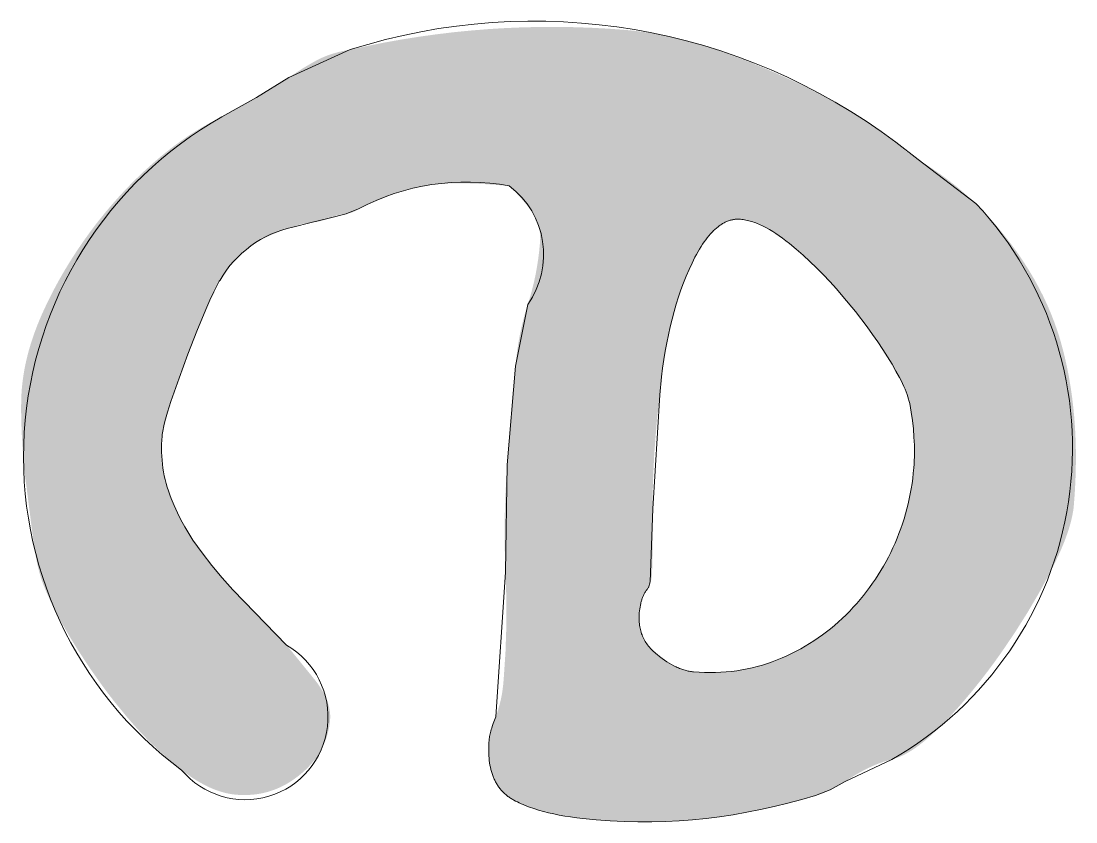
# Model space of a CAD drawing. Header units: millimetres. Extents: x 0 to 505, y 0 to 432.
# Drawn here: x 315.65 to 321.01, y 98.69 to 102.76 of the extents above; entities that cross this region are included whole.
import ezdxf

# ---------------------------------------------------------------- set-up
doc = ezdxf.new("R2010")
doc.units = ezdxf.units.MM
doc.header["$MEASUREMENT"] = 0
doc.layers.add('DEFAULT', color=4, linetype='Continuous')

msp = doc.modelspace()

# ---------------------------------------------------------------- hatches: boundary and pattern name
at = {"layer": 'DEFAULT', "extrusion": (0, 0, -1)}
h = msp.add_hatch(color=7, dxfattribs=at)
h.paths.add_polyline_path([(-316.463, 98.9539), (-316.4265, 98.9831), (-316.3906, 99.0136), (-316.3551, 99.0453), (-316.3201, 99.0784), (-316.2856, 99.1127), (-316.2516, 99.1483), (-316.2181, 99.1851), (-316.185, 99.2233), (-316.1202, 99.3026), (-316.0885, 99.3436), (-316.0573, 99.3855), (-315.9961, 99.4721), (-315.9368, 99.5622), (-315.9085, 99.6077), (-315.8819, 99.6521), (-315.8572, 99.6953), (-315.8342, 99.7375), (-315.8131, 99.7786), (-315.7937, 99.8186), (-315.776, 99.8576), (-315.7602, 99.8955), (-315.7565, 99.905), (-315.7529, 99.915), (-315.7494, 99.9255), (-315.746, 99.9364), (-315.7394, 99.9597), (-315.7331, 99.9848), (-315.7271, 100.0118), (-315.7215, 100.0406), (-315.7163, 100.0713), (-315.7114, 100.1038), (-315.6664, 100.4555), (-315.6596, 100.5271), (-315.6542, 100.5978), (-315.6503, 100.6675), (-315.6479, 100.7335), (-315.6472, 100.7925), (-315.6481, 100.8446), (-315.6493, 100.868), (-315.6508, 100.8897), (-315.6531, 100.9136), (-315.656, 100.9377), (-315.6595, 100.962), (-315.6636, 100.9863), (-315.6684, 101.0108), (-315.6738, 101.0354), (-315.6798, 101.0602), (-315.6864, 101.085), (-315.6937, 101.1101), (-315.7015, 101.1352), (-315.71, 101.1605), (-315.7192, 101.1859), (-315.7289, 101.2115), (-315.7393, 101.2372), (-315.7503, 101.263), (-315.7619, 101.289), (-315.7865, 101.3408), (-315.8125, 101.3922), (-315.8401, 101.443), (-315.8691, 101.4934), (-315.8995, 101.5432), (-315.9315, 101.5926), (-315.9648, 101.6414), (-315.9997, 101.6897), (-316.0357, 101.7374), (-316.0728, 101.7837), (-316.1109, 101.8288), (-316.15, 101.8727), (-316.1901, 101.9153), (-316.2313, 101.9568), (-316.2734, 101.997), (-316.3166, 102.0359), (-316.3604, 102.0733), (-316.4041, 102.1083), (-316.4479, 102.1411), (-316.4916, 102.1717), (-316.5135, 102.1861), (-316.5354, 102.2), (-316.5573, 102.2133), (-316.5792, 102.226), (-316.601, 102.2382), (-316.6229, 102.2498), (-316.6448, 102.2608), (-316.6667, 102.2713), (-316.7154, 102.2969), (-316.761, 102.3221), (-316.8037, 102.3466), (-316.8433, 102.3707), (-317.0078, 102.4713), (-317.0456, 102.497), (-317.0825, 102.5206), (-317.1184, 102.542), (-317.1361, 102.5519), (-317.1534, 102.5612), (-317.1622, 102.5657), (-317.1711, 102.57), (-317.1803, 102.5741), (-317.1897, 102.5781), (-317.1993, 102.582), (-317.2092, 102.5856), (-317.2193, 102.5891), (-317.2295, 102.5925), (-317.2401, 102.5956), (-317.2508, 102.5986), (-317.2618, 102.6015), (-317.273, 102.6042), (-317.2961, 102.6091), (-317.3201, 102.6133), (-317.4074, 102.6323), (-317.4947, 102.6496), (-317.582, 102.6651), (-317.6694, 102.679), (-317.7569, 102.6912), (-317.8444, 102.7017), (-317.9319, 102.7104), (-318.0195, 102.7175), (-318.1072, 102.7229), (-318.1949, 102.7266), (-318.2826, 102.7286), (-318.3704, 102.7289), (-318.4583, 102.7275), (-318.5462, 102.7244), (-318.6341, 102.7197), (-318.7221, 102.7132), (-318.7613, 102.7094), (-318.8011, 102.7044), (-318.8416, 102.6984), (-318.8829, 102.6912), (-318.9248, 102.6828), (-318.9675, 102.6733), (-319.0108, 102.6627), (-319.0549, 102.651), (-319.0996, 102.6381), (-319.1451, 102.6241), (-319.2382, 102.5926), (-319.3341, 102.5565), (-319.4328, 102.5159), (-319.5306, 102.4725), (-319.624, 102.4283), (-319.7131, 102.383), (-319.7977, 102.3368), (-319.878, 102.2897), (-319.9165, 102.2658), (-319.9538, 102.2416), (-319.9901, 102.2172), (-320.0254, 102.1926), (-320.0595, 102.1677), (-320.0925, 102.1426), (-320.1064, 102.1298), (-320.1204, 102.1174), (-320.1344, 102.1056), (-320.1486, 102.0944), (-320.1627, 102.0838), (-320.1769, 102.0737), (-320.1912, 102.0641), (-320.2055, 102.0552), (-320.234, 102.0374), (-320.2624, 102.0189), (-320.3193, 101.9797), (-320.3716, 101.9407), (-320.3945, 101.9227), (-320.4153, 101.9056), (-320.4993, 101.8325), (-320.5387, 101.7915), (-320.5763, 101.7501), (-320.6123, 101.7083), (-320.6466, 101.6663), (-320.6792, 101.6239), (-320.7102, 101.5812), (-320.7395, 101.5381), (-320.7671, 101.4948), (-320.793, 101.451), (-320.8173, 101.407), (-320.84, 101.3627), (-320.8609, 101.318), (-320.8802, 101.273), (-320.8978, 101.2276), (-320.9138, 101.182), (-320.9212, 101.159), (-320.9281, 101.136), (-320.9409, 101.0894), (-320.9526, 101.0421), (-320.9632, 100.9941), (-320.9726, 100.9452), (-320.9809, 100.8957), (-320.988, 100.8454), (-320.994, 100.7943), (-320.9989, 100.7425), (-321.0027, 100.6899), (-321.0052, 100.6366), (-321.0067, 100.5826), (-321.007, 100.5278), (-321.0062, 100.4722), (-321.0042, 100.4159), (-321.0011, 100.3589), (-320.9968, 100.3011), (-320.996, 100.2928), (-320.9951, 100.2844), (-320.9939, 100.2758), (-320.9926, 100.2671), (-320.9893, 100.2492), (-320.9853, 100.2307), (-320.9806, 100.2116), (-320.975, 100.1919), (-320.9688, 100.1717), (-320.9618, 100.1508), (-320.954, 100.1293), (-320.9455, 100.1073), (-320.9362, 100.0846), (-320.9262, 100.0614), (-320.9039, 100.0131), (-320.8787, 99.9625), (-320.8227, 99.859), (-320.7623, 99.7559), (-320.6974, 99.6531), (-320.628, 99.5507), (-320.592, 99.5004), (-320.5558, 99.4517), (-320.5194, 99.4044), (-320.4827, 99.3587), (-320.4458, 99.3144), (-320.4087, 99.2717), (-320.3713, 99.2304), (-320.3337, 99.1907), (-320.3149, 99.1717), (-320.2965, 99.1538), (-320.2784, 99.1368), (-320.2606, 99.1209), (-320.2432, 99.1059), (-320.226, 99.092), (-320.2092, 99.0791), (-320.1927, 99.0672), (-320.1766, 99.0563), (-320.1686, 99.0512), (-320.1607, 99.0464), (-320.1529, 99.0418), (-320.1452, 99.0375), (-320.1375, 99.0334), (-320.13, 99.0296), (-320.1225, 99.0261), (-320.1151, 99.0228), (-320.1077, 99.0197), (-320.1005, 99.0169), (-320.0933, 99.0143), (-320.0862, 99.012), (-320.0792, 99.01), (-320.0723, 99.0082), (-320.0584, 99.0046), (-320.0444, 99.0005), (-320.0303, 98.996), (-320.016, 98.9911), (-320.0016, 98.9856), (-319.9871, 98.9798), (-319.9724, 98.9734), (-319.9576, 98.9666), (-319.9427, 98.9594), (-319.9276, 98.9517), (-319.9124, 98.9435), (-319.8971, 98.9349), (-319.8816, 98.9258), (-319.866, 98.9162), (-319.8345, 98.8956), (-319.759, 98.854), (-319.7496, 98.849), (-319.7402, 98.8443), (-319.7308, 98.84), (-319.7215, 98.8361), (-319.7122, 98.8325), (-319.7029, 98.8293), (-319.6983, 98.8279), (-319.6937, 98.8265), (-319.689, 98.8252), (-319.5433, 98.7851), (-319.4733, 98.7681), (-319.4036, 98.7528), (-319.3342, 98.7391), (-319.2651, 98.7271), (-319.1964, 98.7168), (-319.128, 98.7081), (-319.0595, 98.7011), (-318.9907, 98.6959), (-318.9214, 98.6924), (-318.8517, 98.6906), (-318.7816, 98.6905), (-318.711, 98.6921), (-318.64, 98.6954), (-318.5686, 98.7005), (-318.5021, 98.7071), (-318.4703, 98.7111), (-318.4396, 98.7154), (-318.4099, 98.7203), (-318.3812, 98.7255), (-318.3535, 98.7311), (-318.3269, 98.7372), (-318.3013, 98.7438), (-318.2767, 98.7507), (-318.2531, 98.7581), (-318.2306, 98.7659), (-318.209, 98.7741), (-318.1987, 98.7784), (-318.1885, 98.7828), (-318.1787, 98.7873), (-318.169, 98.7919), (-318.1597, 98.7966), (-318.1506, 98.8014), (-318.1461, 98.8038), (-318.1417, 98.8064), (-318.1374, 98.809), (-318.1332, 98.8117), (-318.1291, 98.8145), (-318.125, 98.8173), (-318.121, 98.8202), (-318.1171, 98.8232), (-318.1133, 98.8263), (-318.1096, 98.8294), (-318.1059, 98.8326), (-318.1023, 98.8359), (-318.0988, 98.8393), (-318.0954, 98.8427), (-318.0921, 98.8462), (-318.0888, 98.8497), (-318.0856, 98.8534), (-318.0825, 98.8571), (-318.0795, 98.8609), (-318.0766, 98.8647), (-318.0737, 98.8687), (-318.0709, 98.8727), (-318.0682, 98.8767), (-318.0656, 98.8809), (-318.063, 98.8851), (-318.0606, 98.8894), (-318.0582, 98.8938), (-318.0559, 98.8982), (-318.0537, 98.9027), (-318.0515, 98.9073), (-318.0494, 98.9119), (-318.0474, 98.9167), (-318.0455, 98.9215), (-318.0437, 98.9263), (-318.042, 98.9313), (-318.0403, 98.9363), (-318.0387, 98.9414), (-318.0372, 98.9465), (-318.0357, 98.9518), (-318.0344, 98.9571), (-318.0319, 98.9679), (-318.0298, 98.979), (-318.0279, 98.9904), (-318.0264, 99.0021), (-318.0252, 99.0141), (-318.0243, 99.0264), (-318.0237, 99.039), (-318.0235, 99.0518), (-318.0235, 99.065), (-318.0239, 99.0784), (-318.0246, 99.0921), (-318.0256, 99.1061), (-318.0262, 99.1122), (-318.027, 99.1184), (-318.028, 99.1249), (-318.0292, 99.1314), (-318.0306, 99.1382), (-318.0322, 99.1451), (-318.034, 99.1522), (-318.0361, 99.1595), (-318.0383, 99.1669), (-318.0407, 99.1745), (-318.0461, 99.1902), (-318.0524, 99.2065), (-318.0595, 99.2236), (-318.067, 99.2466), (-318.0737, 99.269), (-318.0797, 99.2906), (-318.0848, 99.3115), (-318.0871, 99.3222), (-318.0893, 99.3334), (-318.0913, 99.3452), (-318.0932, 99.3576), (-318.0965, 99.384), (-318.0992, 99.4126), (-318.1084, 99.5497), (-318.113, 99.6863), (-318.1131, 99.8226), (-318.1087, 99.9586), (-318.1042, 100.0944), (-318.1042, 100.2307), (-318.1088, 100.3674), (-318.1179, 100.5043), (-318.1179, 100.5043), (-318.1596, 101.0057), (-318.1636, 101.0471), (-318.1687, 101.0879), (-318.1748, 101.128), (-318.1821, 101.1675), (-318.1904, 101.2064), (-318.1998, 101.2445), (-318.2102, 101.2821), (-318.2217, 101.319), (-318.2332, 101.3558), (-318.2437, 101.3934), (-318.2531, 101.4315), (-318.2614, 101.4704), (-318.2686, 101.5098), (-318.2748, 101.5499), (-318.2798, 101.5907), (-318.2838, 101.632), (-318.2843, 101.638), (-318.2846, 101.6439), (-318.2847, 101.6497), (-318.2848, 101.6555), (-318.2847, 101.6613), (-318.2846, 101.667), (-318.2843, 101.6727), (-318.2838, 101.6783), (-318.2833, 101.6838), (-318.2826, 101.6894), (-318.2819, 101.6948), (-318.281, 101.7002), (-318.2799, 101.7056), (-318.2788, 101.7109), (-318.2775, 101.7162), (-318.2761, 101.7214), (-318.2746, 101.7265), (-318.273, 101.7317), (-318.2713, 101.7367), (-318.2694, 101.7418), (-318.2674, 101.7467), (-318.2653, 101.7516), (-318.2631, 101.7565), (-318.2607, 101.7613), (-318.2583, 101.7661), (-318.2557, 101.7708), (-318.2529, 101.7755), (-318.2501, 101.7801), (-318.2472, 101.7847), (-318.2441, 101.7892), (-318.2409, 101.7937), (-318.2376, 101.7982), (-318.2239, 101.8156), (-318.2103, 101.8324), (-318.1966, 101.8487), (-318.1829, 101.8644), (-318.1692, 101.8795), (-318.1554, 101.894), (-318.1416, 101.908), (-318.1277, 101.9214), (-318.0051, 101.9302), (-317.9505, 101.9328), (-317.9004, 101.9343), (-317.853, 101.9346), (-317.8299, 101.9341), (-317.807, 101.9331), (-317.7846, 101.9318), (-317.7625, 101.93), (-317.7408, 101.9279), (-317.7194, 101.9253), (-317.6982, 101.9223), (-317.6771, 101.9187), (-317.6562, 101.9145), (-317.6354, 101.9098), (-317.6148, 101.9045), (-317.5943, 101.8986), (-317.574, 101.8922), (-317.5537, 101.8851), (-317.5115, 101.869), (-317.4653, 101.8504), (-317.361, 101.805), (-317.3594, 101.8036), (-317.3577, 101.8023), (-317.356, 101.801), (-317.3543, 101.7998), (-317.3526, 101.7986), (-317.3508, 101.7974), (-317.3491, 101.7963), (-317.3473, 101.7952), (-317.3455, 101.7942), (-317.3437, 101.7932), (-317.3419, 101.7922), (-317.34, 101.7913), (-317.3381, 101.7904), (-317.3362, 101.7895), (-317.3343, 101.7887), (-317.3324, 101.7879), (-317.3305, 101.7871), (-317.3285, 101.7864), (-317.3265, 101.7857), (-317.3245, 101.7851), (-317.3225, 101.7845), (-317.3204, 101.7839), (-317.3184, 101.7834), (-317.3163, 101.7829), (-317.3142, 101.7824), (-317.3121, 101.782), (-317.3078, 101.7812), (-317.3034, 101.7806), (-317.2989, 101.7801), (-317.2943, 101.7797), (-317.2895, 101.7791), (-317.2847, 101.7784), (-317.2798, 101.7776), (-317.2748, 101.7767), (-317.2696, 101.7756), (-317.2644, 101.7743), (-317.2591, 101.773), (-317.2536, 101.7715), (-317.2481, 101.7698), (-317.2367, 101.7662), (-317.2249, 101.762), (-317.2126, 101.7572), (-317.2003, 101.7526), (-317.1883, 101.7484), (-317.1823, 101.7465), (-317.1764, 101.7448), (-317.1706, 101.7432), (-317.1648, 101.7417), (-317.1591, 101.7404), (-317.1534, 101.7392), (-317.1478, 101.7381), (-317.1423, 101.7372), (-317.1368, 101.7364), (-317.1314, 101.7357), (-317.1261, 101.7352), (-317.1208, 101.7348), (-317.1155, 101.7345), (-317.1101, 101.734), (-317.1046, 101.7334), (-317.0991, 101.7326), (-317.0936, 101.7317), (-317.088, 101.7306), (-317.0823, 101.7294), (-317.0766, 101.7281), (-317.0708, 101.7266), (-317.065, 101.725), (-317.0591, 101.7232), (-317.0531, 101.7213), (-317.0471, 101.7193), (-317.041, 101.7172), (-317.0287, 101.7124), (-317.004, 101.705), (-316.9793, 101.6966), (-316.9545, 101.6874), (-316.9296, 101.6771), (-316.9047, 101.666), (-316.8797, 101.6539), (-316.8546, 101.6409), (-316.8294, 101.6269), (-316.8231, 101.6232), (-316.8169, 101.6194), (-316.8107, 101.6155), (-316.8046, 101.6115), (-316.7986, 101.6073), (-316.7926, 101.6029), (-316.7866, 101.5985), (-316.7808, 101.5939), (-316.775, 101.5891), (-316.7692, 101.5843), (-316.7635, 101.5793), (-316.7579, 101.5741), (-316.7523, 101.5688), (-316.7468, 101.5634), (-316.7414, 101.5579), (-316.736, 101.5522), (-316.7254, 101.5404), (-316.7151, 101.5281), (-316.7049, 101.5153), (-316.6951, 101.5019), (-316.6854, 101.488), (-316.676, 101.4735), (-316.6669, 101.4585), (-316.6506, 101.4306), (-316.6429, 101.4164), (-316.6346, 101.4004), (-316.6258, 101.3825), (-316.6067, 101.3412), (-316.5853, 101.2926), (-316.5402, 101.1837), (-316.4944, 101.0661), (-316.4497, 100.9451), (-316.4084, 100.8268), (-316.3907, 100.7721), (-316.3835, 100.7473), (-316.3774, 100.7244), (-316.3723, 100.7032), (-316.3702, 100.6932), (-316.3683, 100.6837), (-316.3668, 100.6747), (-316.3654, 100.6661), (-316.3644, 100.6579), (-316.3636, 100.6502), (-316.3622, 100.6294), (-316.3613, 100.6087), (-316.361, 100.5882), (-316.3613, 100.5678), (-316.3621, 100.5476), (-316.3636, 100.5274), (-316.3656, 100.5075), (-316.3682, 100.4876), (-316.3713, 100.4679), (-316.375, 100.4484), (-316.3793, 100.429), (-316.3842, 100.4097), (-316.3897, 100.3905), (-316.3957, 100.3715), (-316.4023, 100.3527), (-316.4094, 100.334), (-316.425, 100.297), (-316.4417, 100.2608), (-316.4596, 100.2251), (-316.4787, 100.1901), (-316.499, 100.1558), (-316.5204, 100.1221), (-316.543, 100.089), (-316.5668, 100.0565), (-316.6166, 99.9932), (-316.6689, 99.931), (-316.7235, 99.8701), (-316.7805, 99.8104), (-316.9963, 99.5883), (-317.1381, 99.4143), (-317.1486, 99.4007), (-317.1584, 99.3872), (-317.1674, 99.3738), (-317.1716, 99.3672), (-317.1756, 99.3606), (-317.1795, 99.354), (-317.1832, 99.3474), (-317.1867, 99.3408), (-317.19, 99.3343), (-317.1931, 99.3278), (-317.196, 99.3214), (-317.1988, 99.3149), (-317.2013, 99.3085), (-317.2037, 99.3021), (-317.2059, 99.2957), (-317.2079, 99.2894), (-317.2098, 99.2831), (-317.2114, 99.2768), (-317.2129, 99.2706), (-317.2141, 99.2643), (-317.2152, 99.2581), (-317.2161, 99.252), (-317.2168, 99.2458), (-317.2174, 99.2397), (-317.2177, 99.2336), (-317.2179, 99.2275), (-317.2179, 99.2215), (-317.2177, 99.2154), (-317.2173, 99.2094), (-317.2163, 99.199), (-317.215, 99.1888), (-317.2135, 99.1786), (-317.2118, 99.1685), (-317.2098, 99.1585), (-317.2076, 99.1487), (-317.2051, 99.1389), (-317.2023, 99.1292), (-317.1993, 99.1197), (-317.1961, 99.1102), (-317.1926, 99.1008), (-317.1889, 99.0916), (-317.1849, 99.0824), (-317.1806, 99.0734), (-317.1762, 99.0644), (-317.1714, 99.0556), (-317.1664, 99.0468), (-317.1612, 99.0382), (-317.1557, 99.0297), (-317.15, 99.0212), (-317.144, 99.0129), (-317.1377, 99.0047), (-317.1312, 98.9966), (-317.1245, 98.9885), (-317.1175, 98.9806), (-317.1103, 98.9728), (-317.1028, 98.9651), (-317.095, 98.9575), (-317.0871, 98.95), (-317.0788, 98.9426), (-317.0703, 98.9353), (-317.0616, 98.9281), (-317.0527, 98.921), (-317.0437, 98.9143), (-317.0347, 98.9077), (-317.0256, 98.9015), (-317.0164, 98.8955), (-317.0071, 98.8897), (-316.9978, 98.8842), (-316.9884, 98.8789), (-316.9789, 98.8739), (-316.9694, 98.8692), (-316.9598, 98.8647), (-316.9501, 98.8605), (-316.9403, 98.8565), (-316.9305, 98.8527), (-316.9206, 98.8492), (-316.9106, 98.846), (-316.9006, 98.843), (-316.8904, 98.8403), (-316.8802, 98.8378), (-316.87, 98.8356), (-316.8596, 98.8336), (-316.8492, 98.8319), (-316.8387, 98.8305), (-316.8282, 98.8292), (-316.8175, 98.8283), (-316.8068, 98.8276), (-316.796, 98.8271), (-316.7852, 98.8269), (-316.7742, 98.827), (-316.7632, 98.8273), (-316.7521, 98.8278), (-316.741, 98.8287), (-316.7328, 98.8294), (-316.7245, 98.8304), (-316.7162, 98.8316), (-316.7079, 98.8329), (-316.6995, 98.8345), (-316.6911, 98.8363), (-316.6827, 98.8383), (-316.6743, 98.8405), (-316.6658, 98.8429), (-316.6573, 98.8455), (-316.6488, 98.8483), (-316.6403, 98.8513), (-316.6317, 98.8545), (-316.6231, 98.8579), (-316.6144, 98.8615), (-316.6058, 98.8653), (-316.5971, 98.8693), (-316.5883, 98.8736), (-316.5708, 98.8826), (-316.5531, 98.8925), (-316.5353, 98.9031), (-316.5174, 98.9146), (-316.4994, 98.9269), (-316.4813, 98.94)], flags=0)
h.paths.add_polyline_path([(-319.4893, 99.5132), (-319.4643, 99.5037), (-319.4391, 99.4949), (-319.4137, 99.4868), (-319.3881, 99.4796), (-319.3623, 99.4731), (-319.3362, 99.4674), (-319.3099, 99.4624), (-319.2835, 99.4582), (-319.2568, 99.4548), (-319.2298, 99.4522), (-319.2027, 99.4503), (-319.1754, 99.4492), (-319.1478, 99.4489), (-319.1201, 99.4494), (-319.0921, 99.4506), (-319.0639, 99.4526), (-319.0587, 99.4531), (-319.0534, 99.4537), (-319.0481, 99.4545), (-319.0427, 99.4554), (-319.0373, 99.4565), (-319.0319, 99.4577), (-319.0265, 99.4591), (-319.021, 99.4606), (-319.0155, 99.4623), (-319.0099, 99.4641), (-319.0043, 99.466), (-318.9987, 99.4681), (-318.993, 99.4703), (-318.9873, 99.4727), (-318.9816, 99.4752), (-318.9758, 99.4778), (-318.97, 99.4806), (-318.9642, 99.4836), (-318.9524, 99.4899), (-318.9405, 99.4968), (-318.9284, 99.5043), (-318.9162, 99.5124), (-318.9039, 99.521), (-318.8914, 99.5302), (-318.8788, 99.54), (-318.8726, 99.5451), (-318.8666, 99.5503), (-318.8608, 99.5556), (-318.8552, 99.5609), (-318.8499, 99.5664), (-318.8447, 99.572), (-318.8398, 99.5776), (-318.8352, 99.5834), (-318.8307, 99.5893), (-318.8264, 99.5953), (-318.8224, 99.6013), (-318.8186, 99.6075), (-318.815, 99.6138), (-318.8116, 99.6201), (-318.8085, 99.6266), (-318.8055, 99.6332), (-318.8028, 99.6399), (-318.8003, 99.6466), (-318.798, 99.6535), (-318.796, 99.6604), (-318.7941, 99.6675), (-318.7925, 99.6747), (-318.7911, 99.6819), (-318.7899, 99.6893), (-318.789, 99.6968), (-318.7882, 99.7043), (-318.7877, 99.712), (-318.7874, 99.7197), (-318.7873, 99.7276), (-318.7875, 99.7355), (-318.7878, 99.7436), (-318.7884, 99.7517), (-318.7894, 99.762), (-318.7906, 99.7721), (-318.7921, 99.7818), (-318.7939, 99.7912), (-318.7959, 99.8002), (-318.797, 99.8047), (-318.7982, 99.809), (-318.7994, 99.8133), (-318.8007, 99.8175), (-318.8021, 99.8217), (-318.8035, 99.8257), (-318.805, 99.8297), (-318.8066, 99.8336), (-318.8082, 99.8374), (-318.8099, 99.8411), (-318.8116, 99.8448), (-318.8134, 99.8484), (-318.8153, 99.8519), (-318.8172, 99.8554), (-318.8192, 99.8587), (-318.8213, 99.862), (-318.8234, 99.8652), (-318.8256, 99.8684), (-318.8278, 99.8714), (-318.8301, 99.8744), (-318.8325, 99.8773), (-318.8349, 99.8801), (-318.8355, 99.8858), (-318.8359, 99.8884), (-318.8363, 99.8909), (-318.8367, 99.8932), (-318.8371, 99.8954), (-318.8376, 99.8974), (-318.8378, 99.8984), (-318.8381, 99.8993), (-318.8384, 99.9002), (-318.8386, 99.9011), (-318.8389, 99.9019), (-318.8392, 99.9027), (-318.8395, 99.9034), (-318.8398, 99.9041), (-318.8401, 99.9048), (-318.8405, 99.9055), (-318.8406, 99.9058), (-318.8408, 99.9061), (-318.841, 99.9064), (-318.8412, 99.9067), (-318.8413, 99.9069), (-318.8415, 99.9072), (-318.8417, 99.9075), (-318.8419, 99.9077), (-318.8421, 99.9079), (-318.8423, 99.9082), (-318.8424, 99.9084), (-318.8426, 99.9086), (-318.8428, 99.9088), (-318.843, 99.909), (-318.8432, 99.9092), (-318.8434, 99.9094), (-318.8437, 99.9095), (-318.8439, 99.9097), (-318.8441, 99.9099), (-318.8442, 99.9102), (-318.8444, 99.9104), (-318.8446, 99.9106), (-318.8448, 99.9108), (-318.845, 99.9111), (-318.8452, 99.9113), (-318.8454, 99.9116), (-318.8456, 99.9119), (-318.8457, 99.9121), (-318.8459, 99.9124), (-318.8461, 99.9127), (-318.8464, 99.9133), (-318.8468, 99.914), (-318.8471, 99.9147), (-318.8474, 99.9154), (-318.8477, 99.9161), (-318.848, 99.9169), (-318.8483, 99.9178), (-318.8485, 99.9186), (-318.8488, 99.9195), (-318.8491, 99.9204), (-318.8493, 99.9214), (-318.8498, 99.9234), (-318.8502, 99.9256), (-318.8506, 99.9279), (-318.851, 99.9303), (-318.8514, 99.9329), (-318.852, 99.9386), (-318.8533, 99.9596), (-318.8544, 99.9868), (-318.856, 100.0599), (-318.8564, 100.2809), (-318.8565, 100.3491), (-318.8579, 100.4185), (-318.8645, 100.561), (-318.876, 100.7083), (-318.9015, 100.9514), (-318.9071, 100.9956), (-318.9133, 101.0391), (-318.9203, 101.0817), (-318.9279, 101.1235), (-318.9362, 101.1645), (-318.9451, 101.2047), (-318.9548, 101.2441), (-318.9651, 101.2826), (-318.9761, 101.3204), (-318.9878, 101.3574), (-319.0002, 101.3935), (-319.0133, 101.4288), (-319.0271, 101.4633), (-319.0415, 101.497), (-319.0564, 101.5293), (-319.0715, 101.5594), (-319.0791, 101.5736), (-319.0868, 101.5873), (-319.0945, 101.6004), (-319.1023, 101.613), (-319.1101, 101.625), (-319.1179, 101.6365), (-319.1258, 101.6475), (-319.1338, 101.6579), (-319.1418, 101.6677), (-319.1498, 101.677), (-319.1579, 101.6858), (-319.162, 101.69), (-319.1661, 101.694), (-319.1702, 101.6979), (-319.1743, 101.7017), (-319.1784, 101.7054), (-319.1825, 101.7089), (-319.1867, 101.7122), (-319.1908, 101.7154), (-319.195, 101.7185), (-319.1992, 101.7215), (-319.2033, 101.7243), (-319.2075, 101.727), (-319.2118, 101.7295), (-319.216, 101.732), (-319.2202, 101.7342), (-319.2245, 101.7364), (-319.2287, 101.7384), (-319.233, 101.7402), (-319.2373, 101.742), (-319.2416, 101.7436), (-319.2459, 101.745), (-319.2502, 101.7464), (-319.2545, 101.7475), (-319.2589, 101.7486), (-319.2632, 101.7495), (-319.2676, 101.7503), (-319.2719, 101.7509), (-319.2763, 101.7514), (-319.2807, 101.7518), (-319.2851, 101.752), (-319.2896, 101.7521), (-319.294, 101.7521), (-319.2985, 101.7519), (-319.3029, 101.7516), (-319.3097, 101.751), (-319.3165, 101.7501), (-319.3233, 101.7491), (-319.3303, 101.7478), (-319.3373, 101.7463), (-319.3444, 101.7446), (-319.3515, 101.7428), (-319.3587, 101.7407), (-319.366, 101.7384), (-319.3733, 101.7359), (-319.3807, 101.7332), (-319.3881, 101.7302), (-319.3957, 101.7271), (-319.4033, 101.7238), (-319.4109, 101.7203), (-319.4186, 101.7165), (-319.4343, 101.7085), (-319.4502, 101.6995), (-319.4663, 101.6898), (-319.4828, 101.6793), (-319.4995, 101.6679), (-319.5164, 101.6557), (-319.5337, 101.6427), (-319.5512, 101.6288), (-319.5862, 101.5998), (-319.6209, 101.5694), (-319.6554, 101.5377), (-319.6895, 101.5048), (-319.7234, 101.4705), (-319.757, 101.4349), (-319.7903, 101.3981), (-319.8233, 101.3599), (-319.8866, 101.2826), (-319.9455, 101.2055), (-319.9733, 101.1672), (-319.9999, 101.1289), (-320.0255, 101.0907), (-320.0499, 101.0527), (-320.0726, 101.0157), (-320.0928, 100.9808), (-320.1105, 100.948), (-320.1184, 100.9324), (-320.1258, 100.9173), (-320.1325, 100.9027), (-320.1386, 100.8886), (-320.1441, 100.8751), (-320.149, 100.8621), (-320.1532, 100.8495), (-320.1569, 100.8376), (-320.1585, 100.8318), (-320.16, 100.8261), (-320.1613, 100.8206), (-320.1624, 100.8151), (-320.1701, 100.7724), (-320.1763, 100.7298), (-320.181, 100.6874), (-320.1843, 100.6451), (-320.1861, 100.6037), (-320.1865, 100.5638), (-320.1862, 100.5445), (-320.1856, 100.5256), (-320.1847, 100.507), (-320.1834, 100.4889), (-320.1809, 100.4622), (-320.1778, 100.4356), (-320.1742, 100.4092), (-320.17, 100.383), (-320.1653, 100.357), (-320.1601, 100.3312), (-320.1543, 100.3055), (-320.1479, 100.2801), (-320.141, 100.2548), (-320.1336, 100.2297), (-320.1256, 100.2048), (-320.117, 100.1801), (-320.1079, 100.1556), (-320.0983, 100.1312), (-320.0881, 100.107), (-320.0774, 100.0831), (-320.0662, 100.0594), (-320.0545, 100.036), (-320.0423, 100.013), (-320.0296, 99.9902), (-320.0164, 99.9678), (-320.0027, 99.9457), (-319.9885, 99.924), (-319.9738, 99.9025), (-319.9587, 99.8814), (-319.943, 99.8606), (-319.9269, 99.8401), (-319.9103, 99.8199), (-319.8932, 99.8001), (-319.8756, 99.7806), (-319.8575, 99.7614), (-319.8389, 99.7425), (-319.8199, 99.724), (-319.8005, 99.7061), (-319.7807, 99.6888), (-319.7606, 99.672), (-319.74, 99.6557), (-319.7191, 99.6401), (-319.6978, 99.6249), (-319.6761, 99.6103), (-319.6541, 99.5963), (-319.6317, 99.5828), (-319.6089, 99.5698), (-319.5857, 99.5574), (-319.5622, 99.5455), (-319.5382, 99.5342), (-319.514, 99.5235)], flags=0)

# ---------------------------------------------------------------- linework, layer by layer
at = {"layer": 'DEFAULT', "color": 7, "lineweight": 0}
msp.add_lwpolyline([(316.463, 98.9539, -0.543603), (316.6667, 102.2713), (316.8433, 102.3707), (317.0078, 102.4713), (317.3201, 102.6133, -0.243266), (320.0925, 102.1426), (320.2055, 102.0552), (320.4993, 101.8325, -0.484122), (320.0723, 99.0082), (319.8345, 98.8956), (319.759, 98.854), (319.6844, 98.824), (319.6137, 98.8037), (319.5433, 98.7851), (319.4733, 98.7681), (319.4036, 98.7528), (319.3342, 98.7391), (319.2651, 98.7271), (319.1964, 98.7168), (319.128, 98.7081), (319.0595, 98.7011), (318.9907, 98.6959), (318.9214, 98.6924), (318.8517, 98.6906), (318.7816, 98.6905), (318.711, 98.6921), (318.64, 98.6954), (318.5686, 98.7005), (318.5021, 98.7071), (318.4703, 98.7111), (318.4396, 98.7154), (318.4099, 98.7203), (318.3812, 98.7255), (318.3535, 98.7311), (318.3269, 98.7372), (318.3013, 98.7438), (318.2767, 98.7507), (318.2531, 98.7581), (318.2306, 98.7659), (318.209, 98.7741), (318.1987, 98.7784), (318.1885, 98.7828), (318.1787, 98.7873), (318.169, 98.7919), (318.1597, 98.7966), (318.1506, 98.8014), (318.1461, 98.8038), (318.1417, 98.8064), (318.1374, 98.809), (318.1332, 98.8117), (318.1291, 98.8145), (318.125, 98.8173), (318.121, 98.8202), (318.1171, 98.8232), (318.1133, 98.8263), (318.1096, 98.8294), (318.1059, 98.8326), (318.1023, 98.8359), (318.0988, 98.8393), (318.0954, 98.8427), (318.0921, 98.8462), (318.0888, 98.8497), (318.0856, 98.8534), (318.0825, 98.8571), (318.0795, 98.8609), (318.0766, 98.8647), (318.0737, 98.8687), (318.0709, 98.8727), (318.0682, 98.8767), (318.0656, 98.8809), (318.063, 98.8851), (318.0606, 98.8894), (318.0582, 98.8938), (318.0559, 98.8982), (318.0537, 98.9027), (318.0515, 98.9073), (318.0494, 98.9119), (318.0474, 98.9167), (318.0455, 98.9215), (318.0437, 98.9263), (318.042, 98.9313), (318.0403, 98.9363), (318.0387, 98.9414), (318.0372, 98.9465), (318.0357, 98.9518), (318.0344, 98.9571), (318.0319, 98.9679), (318.0298, 98.979), (318.0279, 98.9904), (318.0264, 99.0021), (318.0252, 99.0141), (318.0243, 99.0264), (318.0237, 99.039), (318.0235, 99.0518), (318.0235, 99.065), (318.0239, 99.0784), (318.0246, 99.0921), (318.0256, 99.1061), (318.0262, 99.1122), (318.027, 99.1184), (318.028, 99.1249), (318.0292, 99.1314), (318.0306, 99.1382), (318.0322, 99.1451), (318.034, 99.1522), (318.0361, 99.1595), (318.0383, 99.1669), (318.0407, 99.1745), (318.0461, 99.1902), (318.0524, 99.2065), (318.0595, 99.2236), (318.1087, 99.9586), (318.1179, 100.5043), (318.1596, 101.0057), (318.2217, 101.319, 0.406882), (318.1277, 101.9214, 0.168333), (317.361, 101.805), (317.2989, 101.7801), (317.2126, 101.7572), (317.1208, 101.7348), (317.0287, 101.7124, 0.210533), (316.6579, 101.443), (316.6543, 101.437), (316.6506, 101.4306), (316.6429, 101.4164), (316.6346, 101.4004), (316.6258, 101.3825), (316.6067, 101.3412), (316.5853, 101.2926), (316.5402, 101.1837), (316.4944, 101.0661), (316.4497, 100.9451), (316.4084, 100.8268), (316.3907, 100.7721), (316.3835, 100.7473), (316.3774, 100.7244), (316.3723, 100.7032), (316.3702, 100.6932), (316.3683, 100.6837), (316.3668, 100.6747), (316.3654, 100.6661), (316.3644, 100.6579), (316.3636, 100.6502), (316.3622, 100.6294), (316.3613, 100.6087), (316.361, 100.5882), (316.3613, 100.5678), (316.3621, 100.5476), (316.3636, 100.5274), (316.3656, 100.5075), (316.3682, 100.4876), (316.3713, 100.4679), (316.375, 100.4484), (316.3793, 100.429), (316.3842, 100.4097), (316.3897, 100.3905), (316.3957, 100.3715), (316.4023, 100.3527), (316.4094, 100.334), (316.425, 100.297), (316.4417, 100.2608), (316.4596, 100.2251), (316.4787, 100.1901), (316.499, 100.1558), (316.5204, 100.1221), (316.543, 100.089), (316.5668, 100.0565), (316.6166, 99.9932), (316.6689, 99.931), (316.7235, 99.8701), (316.7805, 99.8104), (316.9963, 99.5883, -1.192303)], format="xyb", close=True, dxfattribs=at)
msp.add_lwpolyline([(319.4893, 99.5132), (319.514, 99.5235), (319.5382, 99.5342), (319.5622, 99.5455), (319.5857, 99.5574), (319.6089, 99.5698), (319.6317, 99.5828), (319.6541, 99.5963), (319.6761, 99.6103), (319.6978, 99.6249), (319.7191, 99.6401), (319.74, 99.6557), (319.7606, 99.672), (319.7807, 99.6888), (319.8005, 99.7061), (319.8199, 99.724), (319.8389, 99.7425), (319.8575, 99.7614), (319.8756, 99.7806), (319.8932, 99.8001), (319.9103, 99.8199), (319.9269, 99.8401), (319.943, 99.8606), (319.9587, 99.8814), (319.9738, 99.9025), (319.9885, 99.924), (320.0027, 99.9457), (320.0164, 99.9678), (320.0296, 99.9902), (320.0423, 100.013), (320.0545, 100.036), (320.0662, 100.0594), (320.0774, 100.0831), (320.0881, 100.107), (320.0983, 100.1312), (320.1079, 100.1556), (320.117, 100.1801), (320.1256, 100.2048), (320.1336, 100.2297), (320.141, 100.2548), (320.1479, 100.2801), (320.1543, 100.3055), (320.1601, 100.3312), (320.1653, 100.357), (320.17, 100.383), (320.1742, 100.4092), (320.1778, 100.4356), (320.1809, 100.4622), (320.1834, 100.4889), (320.1847, 100.507), (320.1856, 100.5256), (320.1862, 100.5445), (320.1865, 100.5638), (320.1861, 100.6037), (320.1843, 100.6451), (320.181, 100.6874), (320.1763, 100.7298), (320.1701, 100.7724), (320.1624, 100.8151), (320.1613, 100.8206), (320.16, 100.8261), (320.1585, 100.8318), (320.1569, 100.8376), (320.1532, 100.8495), (320.149, 100.8621), (320.1441, 100.8751), (320.1386, 100.8886), (320.1325, 100.9027), (320.1258, 100.9173), (320.1184, 100.9324), (320.1105, 100.948), (320.0928, 100.9808), (320.0726, 101.0157), (320.0499, 101.0527), (320.0255, 101.0907), (319.9999, 101.1289), (319.9733, 101.1672), (319.9455, 101.2055), (319.8866, 101.2826), (319.8233, 101.3599), (319.7903, 101.3981), (319.757, 101.4349), (319.7234, 101.4705), (319.6895, 101.5048), (319.6554, 101.5377), (319.6209, 101.5694), (319.5862, 101.5998), (319.5512, 101.6288), (319.5337, 101.6427), (319.5164, 101.6557), (319.4995, 101.6679), (319.4828, 101.6793), (319.4663, 101.6898), (319.4502, 101.6995), (319.4343, 101.7085), (319.4186, 101.7165), (319.4109, 101.7203), (319.4033, 101.7238), (319.3957, 101.7271), (319.3881, 101.7302), (319.3807, 101.7332), (319.3733, 101.7359), (319.366, 101.7384), (319.3587, 101.7407), (319.3515, 101.7428), (319.3444, 101.7446), (319.3373, 101.7463), (319.3303, 101.7478), (319.3233, 101.7491), (319.3165, 101.7501), (319.3097, 101.751), (319.3029, 101.7516), (319.2985, 101.7519), (319.294, 101.7521), (319.2896, 101.7521), (319.2851, 101.752), (319.2807, 101.7518), (319.2763, 101.7514), (319.2719, 101.7509), (319.2676, 101.7503), (319.2632, 101.7495), (319.2589, 101.7486), (319.2545, 101.7475), (319.2502, 101.7464), (319.2459, 101.745), (319.2416, 101.7436), (319.2373, 101.742), (319.233, 101.7402), (319.2287, 101.7384), (319.2245, 101.7364), (319.2202, 101.7342), (319.216, 101.732), (319.2118, 101.7295), (319.2075, 101.727), (319.2033, 101.7243), (319.1992, 101.7215), (319.195, 101.7185), (319.1908, 101.7154), (319.1867, 101.7122), (319.1825, 101.7089), (319.1784, 101.7054), (319.1743, 101.7017), (319.1702, 101.6979), (319.1661, 101.694), (319.162, 101.69), (319.1579, 101.6858), (319.1498, 101.677), (319.1418, 101.6677), (319.1338, 101.6579), (319.1258, 101.6475), (319.1179, 101.6365), (319.1101, 101.625), (319.1023, 101.613), (319.0945, 101.6004), (319.0868, 101.5873), (319.0791, 101.5736), (319.0715, 101.5594), (319.0564, 101.5293), (319.0415, 101.497), (319.0271, 101.4633), (319.0133, 101.4288), (319.0002, 101.3935), (318.9878, 101.3574), (318.9761, 101.3204), (318.9651, 101.2826), (318.9548, 101.2441), (318.9451, 101.2047), (318.9362, 101.1645), (318.9279, 101.1235), (318.9203, 101.0817), (318.9133, 101.0391), (318.9071, 100.9956), (318.9015, 100.9514), (318.8924, 100.8605), (318.8564, 100.2809), (318.8434, 99.9094), (318.8349, 99.8801), (318.8325, 99.8773), (318.8301, 99.8744), (318.8278, 99.8714), (318.8256, 99.8684), (318.8234, 99.8652), (318.8213, 99.862), (318.8192, 99.8587), (318.8172, 99.8554), (318.8153, 99.8519), (318.8134, 99.8484), (318.8116, 99.8448), (318.8099, 99.8411), (318.8082, 99.8374), (318.8066, 99.8336), (318.805, 99.8297), (318.8035, 99.8257), (318.8021, 99.8217), (318.8007, 99.8175), (318.7994, 99.8133), (318.7982, 99.809), (318.797, 99.8047), (318.7959, 99.8002), (318.7939, 99.7912), (318.7921, 99.7818), (318.7906, 99.7721), (318.7894, 99.762), (318.7884, 99.7517), (318.7878, 99.7436), (318.7875, 99.7355), (318.7873, 99.7276), (318.7874, 99.7197), (318.7877, 99.712), (318.7882, 99.7043), (318.789, 99.6968), (318.7899, 99.6893), (318.7911, 99.6819), (318.7925, 99.6747), (318.7941, 99.6675), (318.796, 99.6604), (318.798, 99.6535), (318.8003, 99.6466), (318.8028, 99.6399), (318.8055, 99.6332), (318.8085, 99.6266), (318.8116, 99.6201), (318.815, 99.6138), (318.8186, 99.6075), (318.8224, 99.6013), (318.8264, 99.5953), (318.8307, 99.5893), (318.8352, 99.5834), (318.8398, 99.5776), (318.8447, 99.572), (318.8499, 99.5664), (318.8552, 99.5609), (318.8608, 99.5556), (318.8666, 99.5503), (318.8726, 99.5451), (318.8788, 99.54), (318.8914, 99.5302), (318.9039, 99.521), (318.9162, 99.5124), (318.9284, 99.5043), (318.9405, 99.4968), (318.9524, 99.4899), (318.9642, 99.4836), (318.97, 99.4806), (318.9758, 99.4778), (318.9816, 99.4752), (318.9873, 99.4727), (318.993, 99.4703), (318.9987, 99.4681), (319.0043, 99.466), (319.0099, 99.4641), (319.0155, 99.4623), (319.021, 99.4606), (319.0265, 99.4591), (319.0319, 99.4577), (319.0373, 99.4565), (319.0427, 99.4554), (319.0481, 99.4545), (319.0534, 99.4537), (319.0587, 99.4531), (319.0639, 99.4526), (319.0921, 99.4506), (319.1201, 99.4494), (319.1478, 99.4489), (319.1754, 99.4492), (319.2027, 99.4503), (319.2298, 99.4522), (319.2568, 99.4548), (319.2835, 99.4582), (319.3099, 99.4624), (319.3362, 99.4674), (319.3623, 99.4731), (319.3881, 99.4796), (319.4137, 99.4868), (319.4391, 99.4949), (319.4643, 99.5037)], close=True, dxfattribs=at)

doc.saveas('drawing.dxf')
